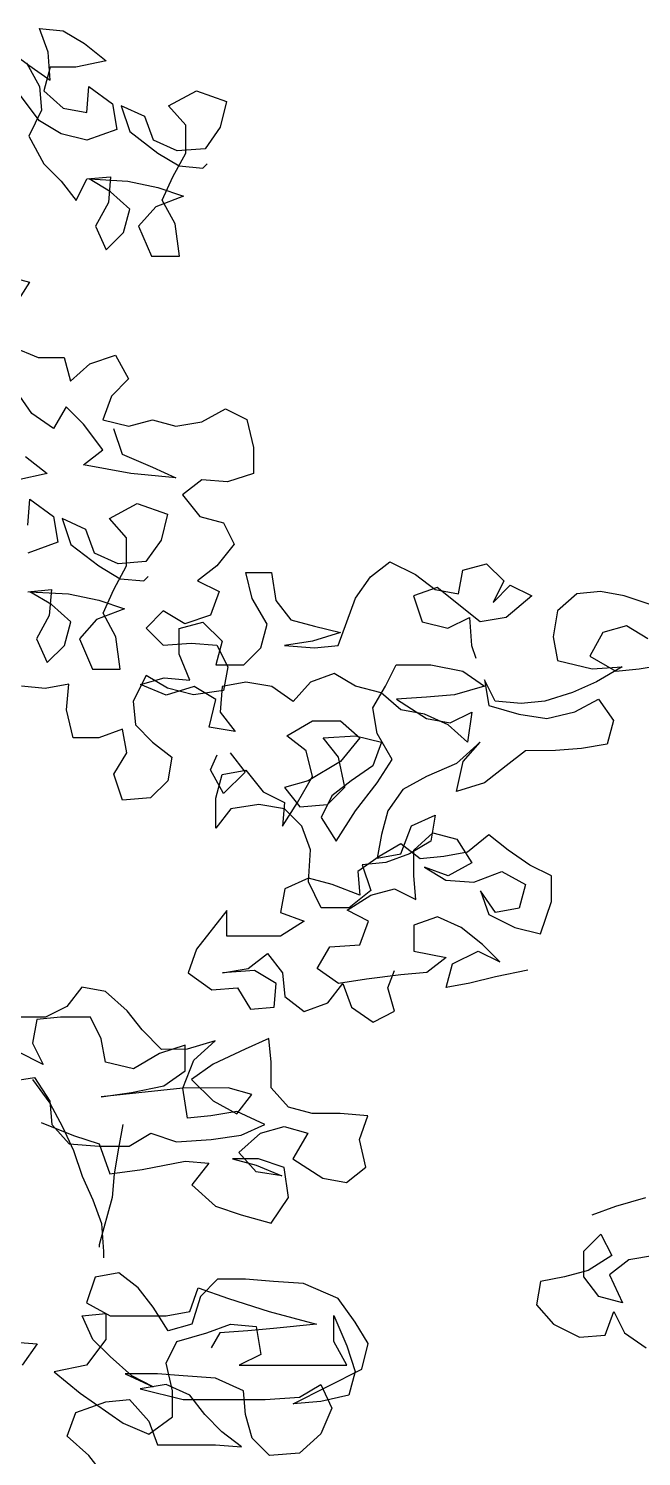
# Model space of a CAD drawing. Header units: millimetres. Extents: x 87938 to 265635, y 330093 to 434310.
# Drawn here: x 108767 to 109721, y 372728 to 374951 of the extents above; entities that cross this region are included whole.
import ezdxf

# ---------------------------------------------------------------- set-up
doc = ezdxf.new("R2010")
doc.units = ezdxf.units.MM

# ---------------------------------------------------------------- blocks, each defined once
blk = doc.blocks.new('A$C2800069E')
for p, q in [((3000.9, 7441.3), (2990.6, 7469.6)), ((2990.6, 7469.6), (3018.9, 7467)), ((3018.9, 7467), (3044.7, 7451.6)), ((2946.9, 7448.9), (2977.8, 7425.8)), ((3003.5, 7407.8), (3000.9, 7441.3)), ((3044.7, 7451.6), (3070.4, 7431)), ((2975.2, 7428.4), (2990.7, 7400.1)), ((2977.8, 7425.8), (3003.5, 7407.8)), ((3070.4, 7431), (3034.4, 7423.3)), ((3003.5, 7423.2), (2995.8, 7394.9)), ((3034.4, 7423.3), (3003.5, 7423.2)), ((2990.7, 7358.9), (2967.5, 7389.7)), ((2990.7, 7400.1), (2993.3, 7371.7)), ((2995.8, 7394.9), (3019, 7374.3)), ((3047.3, 7369.2), (3049.9, 7400.1)), ((3049.9, 7400.1), (3078.2, 7379.5)), ((3145.1, 7377), (3178.6, 7395.1)), ((3178.6, 7395.1), (3214.6, 7382.2)), ((3019, 7374.3), (3047.3, 7369.2)), ((3078.2, 7379.5), (3083.4, 7348.7)), ((3116.8, 7364.1), (3088.5, 7377)), ((3088.5, 7377), (3098.8, 7346.1)), ((3165.8, 7353.9), (3145.1, 7377)), ((3214.6, 7382.2), (3207, 7351.3)), ((2993.3, 7371.7), (2977.9, 7340.8)), ((3016.5, 7343.4), (2990.7, 7358.9)), ((3127.2, 7335.8), (3116.8, 7364.1)), ((2977.9, 7340.8), (2995.9, 7307.4)), ((3047.4, 7335.8), (3016.5, 7343.4)), ((3083.4, 7348.7), (3047.4, 7335.8)), ((3098.8, 7346.1), (3132.3, 7320.4)), ((3165.8, 7320.4), (3165.8, 7353.9)), ((3207, 7351.3), (3189, 7325.6)), ((3155.5, 7323), (3127.2, 7335.8)), ((3189, 7325.6), (3155.5, 7323)), ((2995.9, 7307.4), (3016.5, 7286.8)), ((3132.3, 7320.4), (3158.1, 7305)), ((3150.4, 7292.1), (3165.8, 7320.4)), ((3158.1, 7305), (3186.4, 7302.4)), ((3186.4, 7302.4), (3191.5, 7307.6)), ((3034.6, 7263.7), (3047.4, 7289.4)), ((3047.4, 7289.4), (3075.7, 7292)), ((3075.7, 7274), (3050, 7289.4)), ((3050, 7289.4), (3096.3, 7286.9)), ((3075.7, 7292), (3073.2, 7261.1)), ((3096.3, 7286.9), (3132.4, 7279.2)), ((3137.5, 7263.8), (3150.4, 7292.1)), ((3016.5, 7286.8), (3034.6, 7263.7)), ((3098.9, 7253.4), (3075.7, 7274)), ((3132.4, 7279.2), (3163.3, 7268.9)), ((3073.2, 7261.1), (3057.8, 7232.8)), ((3091.2, 7225.1), (3098.9, 7253.4)), ((3129.8, 7256), (3109.2, 7232.8)), ((3163.3, 7268.9), (3129.8, 7256)), ((3153, 7235.5), (3137.5, 7263.8)), ((3057.8, 7232.8), (3070.7, 7204.5)), ((3070.7, 7204.5), (3091.2, 7225.1)), ((3109.2, 7232.8), (3124.7, 7196.8)), ((3158.2, 7196.8), (3153, 7235.5)), ((3124.7, 7196.8), (3158.2, 7196.8)), ((2950.6, 7173.3), (2978.9, 7165.6)), ((2978.9, 7165.6), (2960.9, 7137.3)), ((2958.4, 7088.3), (2989.3, 7075.5)), ((2989.3, 7075.5), (3020.1, 7075.5)), ((3020.1, 7075.5), (3027.9, 7047.2)), ((3027.9, 7047.2), (3051, 7067.8)), ((3051, 7067.8), (3081.9, 7078.2)), ((3081.9, 7078.2), (3097.4, 7049.9)), ((3097.4, 7049.9), (3076.8, 7029.2)), ((2981.6, 7008.6), (2963.6, 7034.3)), ((3022.8, 7016.3), (3007.4, 6990.6)), ((3043.4, 6995.7), (3022.8, 7016.3)), ((3076.8, 7029.2), (3066.6, 7000.9)), ((3185, 6998.4), (3213.3, 7013.9)), ((3213.3, 7013.9), (3239, 7001.1)), ((3007.4, 6990.6), (2981.6, 7008.6)), ((3066.6, 7000.9), (3097.5, 6993.2)), ((3097.5, 6993.2), (3125.8, 7001)), ((3125.8, 7001), (3154.1, 6993.3)), ((3154.1, 6993.3), (3185, 6998.4)), ((3239, 7001.1), (3246.8, 6967.6)), ((3066.6, 6964.9), (3043.4, 6995.7)), ((3079.4, 6990.6), (3089.8, 6959.7)), ((3043.4, 6946.8), (3066.6, 6964.9)), ((3246.8, 6967.6), (3246.8, 6936.7)), ((2973.9, 6957.1), (2999.7, 6936.5)), ((3100.1, 6936.6), (3043.4, 6946.8)), ((3089.8, 6959.7), (3125.8, 6944.3)), ((2999.7, 6936.5), (2963.7, 6928.7)), ((3154.1, 6931.5), (3100.1, 6936.6)), ((3125.8, 6944.3), (3154.1, 6931.5)), ((3185, 6928.9), (3161.9, 6910.9)), ((3215.9, 6926.4), (3185, 6928.9)), ((3246.8, 6936.7), (3215.9, 6926.4)), ((3161.9, 6910.9), (3182.5, 6885.2)), ((2976.6, 6874.7), (2979.1, 6905.6)), ((2979.1, 6905.6), (3007.5, 6885)), ((3074.4, 6882.5), (3107.8, 6900.6)), ((3107.8, 6900.6), (3143.9, 6887.7)), ((3007.5, 6885), (3012.6, 6854.1)), ((3046.1, 6869.6), (3017.8, 6882.5)), ((3017.8, 6882.5), (3028.1, 6851.6)), ((3095, 6859.4), (3074.4, 6882.5)), ((3143.9, 6887.7), (3136.2, 6856.8)), ((3182.5, 6885.2), (3210.8, 6877.5)), ((3210.8, 6877.5), (3223.7, 6851.8)), ((3056.4, 6841.3), (3046.1, 6869.6)), ((3095, 6825.9), (3095, 6859.4)), ((3012.6, 6854.1), (2976.6, 6841.2)), ((3028.1, 6851.6), (3061.6, 6825.9)), ((3136.2, 6856.8), (3118.2, 6831.1)), ((3223.7, 6851.8), (3203.1, 6826)), ((3084.7, 6828.5), (3056.4, 6841.3)), ((3061.6, 6825.9), (3087.3, 6810.4)), ((3079.6, 6797.6), (3095, 6825.9)), ((3118.2, 6831.1), (3084.7, 6828.5)), ((3203.1, 6826), (3180, 6808)), ((3386.9, 6812.9), (3410.1, 6830.9)), ((3410.1, 6830.9), (3441, 6815.5)), ((3497.6, 6820.7), (3525.9, 6828.4)), ((3525.9, 6828.4), (3546.5, 6807.9)), ((3087.3, 6810.4), (3115.6, 6807.9)), ((3115.6, 6807.9), (3120.8, 6813)), ((3180, 6808), (3205.7, 6795.1)), ((3245.4, 6787), (3237.6, 6817.9)), ((3237.6, 6817.9), (3268.5, 6817.9)), ((3268.5, 6817.9), (3273.7, 6784.5)), ((3368.9, 6787.1), (3386.9, 6812.9)), ((3441, 6815.5), (3464.2, 6797.5)), ((3492.5, 6792.4), (3497.6, 6820.7)), ((2976.6, 6794.9), (3005, 6797.5)), ((3005, 6779.5), (2979.2, 6794.9)), ((2979.2, 6794.9), (3025.6, 6792.4)), ((3005, 6797.5), (3002.4, 6766.6)), ((3025.6, 6792.4), (3061.6, 6784.7)), ((3066.8, 6769.2), (3079.6, 6797.6)), ((3205.7, 6795.1), (3195.5, 6766.8)), ((3466.8, 6800.1), (3438.4, 6789.8)), ((3464.2, 6797.5), (3492.5, 6792.4)), ((3518.3, 6758.9), (3466.8, 6800.1)), ((3546.5, 6807.9), (3533.7, 6782.1)), ((3533.7, 6782.1), (3554.3, 6802.7)), ((3554.3, 6802.7), (3580, 6789.9)), ((3634.1, 6792.5), (3610.9, 6771.9)), ((3662.4, 6795.1), (3634.1, 6792.5)), ((3690.7, 6790), (3662.4, 6795.1)), ((3028.2, 6758.9), (3005, 6779.5)), ((3092.5, 6774.4), (3059, 6761.5)), ((3061.6, 6784.7), (3092.5, 6774.4)), ((3263.4, 6756.1), (3245.4, 6787)), ((3273.7, 6784.5), (3291.7, 6761.3)), ((3348.4, 6730.5), (3368.9, 6787.1)), ((3438.4, 6789.8), (3448.8, 6758.9)), ((3580, 6789.9), (3549.2, 6764.1)), ((3721.6, 6779.7), (3690.7, 6790)), ((3002.4, 6766.6), (2987, 6738.3)), ((3020.5, 6730.6), (3028.2, 6758.9)), ((3059, 6761.5), (3038.5, 6738.3)), ((3082.2, 6740.9), (3066.8, 6769.2)), ((3138.8, 6771.9), (3118.3, 6751.3)), ((3164.6, 6756.5), (3138.8, 6771.9)), ((3157.9, 6750.9), (3186.2, 6758.6)), ((3195.5, 6766.8), (3164.6, 6756.5)), ((3186.2, 6758.6), (3209.4, 6735.5)), ((3291.7, 6761.3), (3320.1, 6753.6)), ((3448.8, 6758.9), (3479.7, 6751.2)), ((3479.7, 6751.2), (3505.4, 6764.1)), ((3505.4, 6764.1), (3508, 6730.6)), ((3549.2, 6764.1), (3518.3, 6758.9)), ((3610.9, 6771.9), (3605.8, 6741)), ((3087.4, 6702.3), (3082.2, 6740.9)), ((3118.3, 6751.3), (3138.9, 6730.7)), ((3157.9, 6720), (3157.9, 6750.9)), ((3255.7, 6727.8), (3263.4, 6756.1)), ((3351, 6745.9), (3317.5, 6735.6)), ((3320.1, 6753.6), (3351, 6745.9)), ((3605.8, 6741), (3611, 6712.7)), ((3665, 6746.2), (3649.6, 6717.9)), ((3693.3, 6754), (3665, 6746.2)), ((3719.1, 6738.5), (3693.3, 6754)), ((2987, 6738.3), (2999.9, 6710)), ((2999.9, 6710), (3020.5, 6730.6)), ((3038.5, 6738.3), (3054, 6702.3)), ((3138.9, 6730.7), (3172.3, 6733.3)), ((3172.3, 6733.3), (3203.2, 6730.7)), ((3209.4, 6735.5), (3201.7, 6707.2)), ((3203.2, 6730.7), (3216.1, 6705)), ((3235.2, 6707.2), (3255.7, 6727.8)), ((3317.5, 6735.6), (3284.1, 6730.4)), ((3284.1, 6730.4), (3320.1, 6727.9)), ((3320.1, 6727.9), (3348.4, 6730.5)), ((3508, 6730.6), (3513.2, 6715.2)), ((3170.8, 6689.1), (3157.9, 6720)), ((3201.7, 6707.2), (3235.2, 6707.2)), ((3405.1, 6681.6), (3417.9, 6707.4)), ((3417.9, 6707.4), (3459.1, 6707.4)), ((3459.1, 6707.4), (3497.7, 6699.7)), ((3611, 6712.7), (3652.2, 6702.4)), ((3649.6, 6717.9), (3680.5, 6699.9)), ((3708.8, 6702.5), (3739.7, 6707.7)), ((3054, 6702.3), (3087.4, 6702.3)), ((3118.3, 6694.6), (3102.9, 6663.7)), ((3111.6, 6683.9), (3139.9, 6691.7)), ((3144.1, 6679.2), (3118.3, 6694.6)), ((3139.9, 6691.7), (3170.8, 6689.1)), ((3216.1, 6705), (3211, 6676.7)), ((3343.3, 6697), (3315, 6686.7)), ((3369, 6681.6), (3343.3, 6697)), ((3497.7, 6699.7), (3523.5, 6681.7)), ((3536.4, 6663.7), (3523.5, 6689.4)), ((3523.5, 6689.4), (3528.7, 6658.6)), ((3652.2, 6702.4), (3688.2, 6705)), ((3688.2, 6705), (3657.4, 6687)), ((3680.5, 6699.9), (3708.8, 6702.5)), ((2997.3, 6679.1), (2969, 6681.6)), ((3025.7, 6684.3), (2997.3, 6679.1)), ((3023.1, 6653.4), (3025.7, 6684.3)), ((3142.5, 6671.1), (3111.6, 6683.9)), ((3176, 6681.4), (3142.5, 6671.1)), ((3175, 6671.5), (3144.1, 6679.2)), ((3211, 6676.7), (3175, 6671.5)), ((3201.7, 6666), (3176, 6681.4)), ((3209.4, 6681.4), (3206.9, 6650.5)), ((3237.8, 6686.6), (3209.4, 6681.4)), ((3268.7, 6681.5), (3237.8, 6686.6)), ((3294.4, 6663.5), (3268.7, 6681.5)), ((3315, 6686.7), (3294.4, 6663.5)), ((3399.9, 6673.9), (3369, 6681.6)), ((3389.7, 6655.9), (3405.1, 6681.6)), ((3423.1, 6653.3), (3399.9, 6673.9)), ((3487.5, 6671.4), (3454, 6668.8)), ((3523.5, 6681.7), (3487.5, 6671.4)), ((3629, 6674.1), (3595.6, 6663.8)), ((3657.4, 6687), (3629, 6674.1)), ((3102.9, 6663.7), (3105.5, 6635.4)), ((3194, 6632.5), (3201.7, 6666)), ((3394.8, 6625), (3389.7, 6655.9)), ((3454, 6668.8), (3418, 6666.2)), ((3418, 6666.2), (3454, 6643)), ((3528.7, 6658.6), (3564.7, 6648.3)), ((3567.3, 6661.2), (3536.4, 6663.7)), ((3595.6, 6663.8), (3567.3, 6661.2)), ((3631.6, 6650.9), (3659.9, 6666.4)), ((3659.9, 6666.4), (3678, 6640.7)), ((3030.9, 6619.9), (3023.1, 6653.4)), ((3206.9, 6650.5), (3224.9, 6627.4)), ((3286.7, 6622.3), (3317.6, 6640.3)), ((3317.6, 6640.3), (3351.1, 6640.4)), ((3351.1, 6640.4), (3374.3, 6619.8)), ((3451.5, 6648.2), (3423.1, 6653.3)), ((3479.8, 6635.3), (3451.5, 6648.2)), ((3454, 6643), (3482.3, 6637.9)), ((3482.3, 6637.9), (3508.1, 6650.8)), ((3508.1, 6650.8), (3503, 6614.8)), ((3564.7, 6648.3), (3598.2, 6643.2)), ((3598.2, 6643.2), (3631.6, 6650.9)), ((3678, 6640.7), (3670.3, 6612.3)), ((3061.8, 6619.9), (3030.9, 6619.9)), ((3090.1, 6630.3), (3061.8, 6619.9)), ((3095.2, 6601.9), (3090.1, 6630.3)), ((3105.5, 6635.4), (3126.1, 6614.8)), ((3224.9, 6627.4), (3194, 6632.5)), ((3309.9, 6604.3), (3286.7, 6622.3)), ((3330.5, 6619.8), (3369.1, 6622.4)), ((3348.5, 6596.6), (3330.5, 6619.8)), ((3374.3, 6619.8), (3351.1, 6591.5)), ((3369.1, 6622.4), (3400, 6614.7)), ((3412.9, 6594.1), (3394.8, 6625)), ((3503, 6614.8), (3479.8, 6635.3)), ((3126.1, 6614.8), (3149.3, 6596.8)), ((3317.7, 6573.4), (3309.9, 6604.3)), ((3400, 6614.7), (3389.7, 6586.3)), ((3518.4, 6614.8), (3490.1, 6589)), ((3497.8, 6591.6), (3518.4, 6614.8)), ((3572.5, 6604.5), (3549.3, 6586.5)), ((3608.5, 6604.6), (3572.5, 6604.5)), ((3639.4, 6607.2), (3608.5, 6604.6)), ((3670.3, 6612.3), (3639.4, 6607.2)), ((3079.8, 6576.2), (3095.2, 6601.9)), ((3149.3, 6596.8), (3144.2, 6568.5)), ((3195.6, 6581.4), (3203.4, 6599.5)), ((3218.8, 6602.1), (3236.8, 6578.9)), ((3351.1, 6591.5), (3312.5, 6568.3)), ((3356.3, 6560.6), (3348.5, 6596.6)), ((3389.7, 6586.3), (3364, 6568.3)), ((3394.9, 6565.8), (3412.9, 6594.1)), ((3490.1, 6589), (3454.1, 6573.5)), ((3490.1, 6555.6), (3497.8, 6591.6)), ((3549.3, 6586.5), (3523.6, 6565.9)), ((3090.1, 6545.3), (3079.8, 6576.2)), ((3144.2, 6568.5), (3123.6, 6547.9)), ((3211.1, 6553.1), (3195.6, 6581.4)), ((3201.8, 6547.6), (3209.5, 6575.9)), ((3209.5, 6575.9), (3237.9, 6581.1)), ((3236.8, 6578.9), (3211.1, 6553.1)), ((3237.9, 6581.1), (3258.5, 6555.3)), ((3299.7, 6542.5), (3317.7, 6573.4)), ((3454.1, 6573.5), (3425.8, 6558.1)), ((3258.5, 6555.3), (3284.2, 6542.5)), ((3312.5, 6568.3), (3284.2, 6560.5)), ((3284.2, 6560.5), (3302.2, 6537.4)), ((3335.7, 6540), (3356.3, 6560.6)), ((3364, 6568.3), (3340.8, 6550.3)), ((3369.2, 6532.3), (3394.9, 6565.8)), ((3425.8, 6558.1), (3407.8, 6532.3)), ((3523.6, 6565.9), (3490.1, 6555.6)), ((3123.6, 6547.9), (3090.1, 6545.3)), ((3201.9, 6511.5), (3201.8, 6547.6)), ((3219.9, 6534.7), (3201.9, 6511.5)), ((3253.3, 6539.9), (3219.9, 6534.7)), ((3284.2, 6534.8), (3253.3, 6539.9)), ((3284.2, 6542.5), (3281.7, 6514.2)), ((3281.7, 6514.2), (3299.7, 6542.5)), ((3304.8, 6514.2), (3284.2, 6534.8)), ((3302.2, 6537.4), (3335.7, 6540)), ((3340.8, 6550.3), (3328, 6524.5)), ((3328, 6524.5), (3346, 6496.2)), ((3346, 6496.2), (3369.2, 6532.3)), ((3407.8, 6532.3), (3400.1, 6504)), ((3436.1, 6514.3), (3464.4, 6527.2)), ((3464.4, 6527.2), (3459.3, 6496.3)), ((3315.2, 6485.9), (3304.8, 6514.2)), ((3400.1, 6504), (3395, 6475.7)), ((3423.3, 6480.8), (3436.1, 6514.3)), ((3438.7, 6485.4), (3461.8, 6506)), ((3461.8, 6506), (3490.2, 6498.3)), ((3528.8, 6503.5), (3503, 6482.9)), ((3551.9, 6485.5), (3528.8, 6503.5)), ((3312.6, 6447.3), (3315.2, 6485.9)), ((3423.2, 6493.1), (3397.5, 6477.6)), ((3446.4, 6475.1), (3423.2, 6493.1)), ((3459.3, 6496.3), (3433.6, 6480.8)), ((3438.7, 6454.5), (3438.7, 6485.4)), ((3490.2, 6498.3), (3508.2, 6470)), ((3577.7, 6467.5), (3551.9, 6485.5)), ((3397.5, 6477.6), (3371.8, 6459.6)), ((3405.3, 6470.5), (3377, 6467.9)), ((3377, 6467.9), (3387.3, 6437)), ((3395, 6475.7), (3423.3, 6480.8)), ((3433.6, 6480.8), (3405.3, 6470.5)), ((3474.7, 6477.7), (3446.4, 6475.1)), ((3503, 6482.9), (3474.7, 6477.7)), ((3508.2, 6470), (3479.9, 6454.6)), ((3603.5, 6454.7), (3577.7, 6467.5)), ((3312.6, 6451.8), (3284.3, 6438.9)), ((3340.9, 6444.1), (3312.6, 6451.8)), ((3371.8, 6459.6), (3374.4, 6431.3)), ((3441.3, 6426.2), (3438.7, 6454.5)), ((3479.9, 6454.6), (3451.6, 6464.8)), ((3451.6, 6464.8), (3477.3, 6449.4)), ((3477.3, 6449.4), (3510.8, 6446.9)), ((3510.8, 6446.9), (3544.2, 6459.8)), ((3544.2, 6459.8), (3572.6, 6444.3)), ((3603.5, 6423.8), (3603.5, 6454.7)), ((3284.3, 6438.9), (3279.1, 6410.6)), ((3328.1, 6416.4), (3312.6, 6447.3)), ((3374.4, 6431.3), (3340.9, 6444.1)), ((3387.3, 6437), (3361.6, 6416.4)), ((3387.2, 6431.3), (3415.6, 6439)), ((3415.6, 6439), (3441.3, 6426.2)), ((3536.6, 6410.8), (3518.5, 6436.6)), ((3518.5, 6436.6), (3528.8, 6408.3)), ((3572.6, 6444.3), (3564.9, 6416)), ((3361.6, 6416.4), (3328.1, 6416.4)), ((3358.9, 6413.3), (3387.2, 6431.3)), ((3564.9, 6416), (3536.6, 6410.8)), ((3590.7, 6385.2), (3603.5, 6423.8)), ((3214.8, 6413.1), (3178.8, 6366.8)), ((3214.8, 6382.2), (3214.8, 6413.1)), ((3279.1, 6410.6), (3307.5, 6400.3)), ((3307.5, 6400.3), (3279.2, 6382.3)), ((3384.7, 6400.4), (3358.9, 6413.3)), ((3374.4, 6372.1), (3384.7, 6400.4)), ((3467.1, 6405.6), (3438.8, 6395.3)), ((3495.4, 6392.8), (3467.1, 6405.6)), ((3528.8, 6408.3), (3559.8, 6392.8)), ((3279.2, 6382.3), (3214.8, 6382.2)), ((3438.8, 6395.3), (3438.8, 6364.4)), ((3521.2, 6372.2), (3495.4, 6392.8)), ((3559.8, 6392.8), (3590.7, 6385.2)), ((3178.8, 6366.8), (3168.5, 6338.4)), ((3323, 6343.7), (3338.4, 6369.5)), ((3338.4, 6369.5), (3374.4, 6372.1)), ((3438.8, 6364.4), (3477.4, 6356.7)), ((3485.1, 6349), (3516, 6364.5)), ((3516, 6364.5), (3541.8, 6351.6)), ((3541.8, 6351.6), (3521.2, 6372.2)), ((3240.6, 6343.6), (3263.7, 6361.7)), ((3263.7, 6361.7), (3281.8, 6338.5)), ((3477.4, 6356.7), (3454.3, 6338.7)), ((3477.4, 6320.7), (3485.1, 6349)), ((3168.5, 6338.4), (3196.9, 6317.9)), ((3209.7, 6338.5), (3240.6, 6343.6)), ((3248.3, 6341.1), (3209.7, 6338.5)), ((3274.1, 6325.7), (3248.3, 6341.1)), ((3281.8, 6338.5), (3284.4, 6310.2)), ((3348.7, 6325.7), (3323, 6343.7)), ((3382.2, 6330.9), (3348.7, 6325.7)), ((3423.4, 6336.1), (3382.2, 6330.9)), ((3407.9, 6320.6), (3415.6, 6341.2)), ((3454.3, 6338.7), (3423.4, 6336.1)), ((3536.6, 6333.6), (3505.8, 6325.9)), ((3575.2, 6341.4), (3536.6, 6333.6)), ((3041.4, 6321.3), (3023.4, 6298.1)), ((3069.8, 6316.2), (3041.4, 6321.3)), ((3095.5, 6293), (3069.8, 6316.2)), ((3196.9, 6317.9), (3227.7, 6320.5)), ((3227.7, 6320.5), (3243.2, 6294.7)), ((3271.5, 6297.3), (3274.1, 6325.7)), ((3335.9, 6302.5), (3353.9, 6325.7)), ((3353.9, 6325.7), (3364.2, 6297.4)), ((3415.7, 6292.3), (3407.9, 6320.6)), ((3505.8, 6325.9), (3477.4, 6320.7)), ((3023.4, 6298.1), (2997.7, 6285.2)), ((3243.2, 6294.7), (3271.5, 6297.3)), ((3284.4, 6310.2), (3307.6, 6292.2)), ((3307.6, 6292.2), (3335.9, 6302.5)), ((3364.2, 6297.4), (3390, 6279.4)), ((2997.7, 6285.2), (2966.8, 6285.2)), ((2987.4, 6282.6), (2982.3, 6254.3)), ((3015.7, 6285.2), (2987.4, 6282.6)), ((3051.8, 6285.3), (3015.7, 6285.2)), ((3064.7, 6259.5), (3051.8, 6285.3)), ((3113.6, 6269.9), (3095.5, 6293)), ((3390, 6279.4), (3415.7, 6292.3)), ((3136.7, 6246.7), (3113.6, 6269.9)), ((2995.2, 6228.6), (2964.3, 6244)), ((2982.3, 6254.3), (2995.2, 6228.6)), ((3069.8, 6231.2), (3064.7, 6259.5)), ((3165.1, 6251.9), (3134.2, 6241.6)), ((3167.6, 6246.8), (3136.7, 6246.7)), ((3165.1, 6221), (3165.1, 6251.9)), ((3201.1, 6257.1), (3167.6, 6246.8)), ((3175.4, 6233.9), (3201.1, 6257.1)), ((3237.1, 6246.8), (3198.5, 6228.8)), ((3265.4, 6259.7), (3237.1, 6246.8)), ((3268, 6231.4), (3265.4, 6259.7)), ((3103.3, 6223.5), (3069.8, 6231.2)), ((3134.2, 6241.6), (3103.3, 6223.5)), ((3162.5, 6200.4), (3175.4, 6233.9)), ((3198.5, 6228.8), (3172.8, 6210.7)), ((3268.1, 6200.5), (3268, 6231.4)), ((2954, 6208), (2984.9, 6213.1)), ((2982.3, 6210.6), (3002.9, 6182.3)), ((2984.9, 6213.1), (3002.9, 6184.8)), ((3139.4, 6203), (3165.1, 6221)), ((3172.8, 6210.7), (3198.6, 6185)), ((3162.5, 6200.4), (3064.7, 6190)), ((3064.7, 6190), (3100.8, 6195.2)), ((3100.8, 6195.2), (3139.4, 6203)), ((3216.6, 6200.5), (3162.5, 6200.4)), ((3167.7, 6164.4), (3162.5, 6200.4)), ((3244.9, 6192.8), (3216.6, 6200.5)), ((3226.9, 6169.6), (3244.9, 6192.8)), ((3288.7, 6177.4), (3268.1, 6200.5)), ((3002.9, 6184.8), (3005.5, 6156.5)), ((3002.9, 6182.3), (3018.4, 6154)), ((3198.6, 6185), (3226.9, 6169.6)), ((3317, 6169.7), (3288.7, 6177.4)), ((2992.7, 6159.1), (3031.3, 6143.7)), ((3196, 6167), (3167.7, 6164.4)), ((3226.9, 6172.2), (3196, 6167)), ((3260.4, 6156.8), (3226.9, 6172.2)), ((3350.5, 6169.7), (3317, 6169.7)), ((3383.9, 6167.2), (3350.5, 6169.7)), ((3373.7, 6138.8), (3383.9, 6167.2)), ((3005.5, 6156.5), (3026.2, 6133.4)), ((3018.4, 6154), (3031.3, 6125.7)), ((3031.3, 6143.7), (3062.2, 6133.4)), ((3090.5, 6156.6), (3085.4, 6128.3)), ((3098.2, 6130.9), (3124, 6146.3)), ((3124, 6146.3), (3154.9, 6136.1)), ((3196.1, 6138.7), (3232.1, 6143.9)), ((3229.5, 6123.3), (3255.3, 6146.5)), ((3232.1, 6143.9), (3260.4, 6156.8)), ((3255.3, 6146.5), (3283.6, 6154.2)), ((3283.6, 6154.2), (3311.9, 6146.5)), ((3311.9, 6146.5), (3293.9, 6115.6)), ((3026.2, 6133.4), (3062.2, 6130.8)), ((3031.3, 6125.7), (3041.6, 6094.8)), ((3062.2, 6133.4), (3075.1, 6097.4)), ((3062.2, 6130.8), (3098.2, 6130.9)), ((3085.4, 6128.3), (3080.3, 6097.4)), ((3154.9, 6136.1), (3196.1, 6138.7)), ((3381.4, 6105.4), (3373.7, 6138.8)), ((3113.7, 6102.6), (3165.2, 6112.9)), ((3165.2, 6112.9), (3193.5, 6110.4)), ((3193.5, 6110.4), (3172.9, 6084.6)), ((3252.7, 6115.6), (3221.8, 6115.5)), ((3221.8, 6115.5), (3250.1, 6107.8)), ((3250.1, 6100.1), (3229.5, 6123.3)), ((3250.1, 6107.8), (3281, 6095)), ((3283.6, 6105.3), (3252.7, 6115.6)), ((3293.9, 6115.6), (3330, 6092.5)), ((3041.6, 6094.8), (3054.5, 6066.5)), ((3075.1, 6097.4), (3113.7, 6102.6)), ((3080.3, 6097.4), (3077.7, 6069.1)), ((3281, 6095), (3250.1, 6100.1)), ((3288.8, 6069.3), (3283.6, 6105.3)), ((3330, 6092.5), (3358.3, 6087.3)), ((3358.3, 6087.3), (3381.4, 6105.4)), ((3172.9, 6084.6), (3201.3, 6058.9)), ((3054.5, 6066.5), (3064.9, 6038.2)), ((3077.7, 6069.1), (3062.3, 6012.4)), ((3201.3, 6058.9), (3232.2, 6048.6)), ((3268.2, 6038.3), (3288.8, 6069.3)), ((3652.5, 6048.6), (3680.8, 6059)), ((3680.8, 6059), (3716.8, 6069.3)), ((3232.2, 6048.6), (3268.2, 6038.3)), ((3064.9, 6038.2), (3067.5, 6004.7)), ((3642.2, 6004.9), (3662.8, 6025.5)), ((3662.8, 6025.5), (3675.7, 5999.8)), ((3062.3, 6012.4), (3062.3, 6009.8)), ((3067.5, 6004.7), (3067.5, 5997)), ((3642.2, 5974), (3642.2, 6004.9)), ((3675.7, 5999.8), (3647.4, 5981.7)), ((3696.3, 5994.6), (3673.1, 5976.6)), ((3727.1, 5999.8), (3696.3, 5994.6)), ((3057.2, 5973.8), (3046.9, 5942.9)), ((3085.5, 5979), (3057.2, 5973.8)), ((3108.7, 5961), (3085.5, 5979)), ((3203.9, 5971.4), (3183.4, 5950.7)), ((3237.4, 5971.4), (3203.9, 5971.4)), ((3270.9, 5968.8), (3237.4, 5971.4)), ((3619.1, 5974), (3590.7, 5968.8)), ((3647.4, 5981.7), (3619.1, 5974)), ((3660.3, 5950.8), (3642.2, 5974)), ((3673.1, 5976.6), (3688.6, 5943.1)), ((3126.7, 5937.8), (3108.7, 5961)), ((3170.5, 5932.7), (3180.8, 5961)), ((3180.8, 5961), (3216.8, 5948.2)), ((3306.9, 5966.3), (3270.9, 5968.8)), ((3348.1, 5948.3), (3306.9, 5966.3)), ((3590.7, 5968.8), (3585.6, 5940.5)), ((3046.9, 5942.9), (3075.3, 5927.5)), ((3144.8, 5909.5), (3126.7, 5937.8)), ((3183.4, 5950.7), (3173.1, 5917.3)), ((3216.8, 5948.2), (3265.7, 5932.8)), ((3368.7, 5920), (3348.1, 5948.3)), ((3585.6, 5940.5), (3606.2, 5917.3)), ((3688.6, 5943.1), (3660.3, 5950.8)), ((3041.8, 5927.5), (3070.1, 5930.1)), ((3054.7, 5899.1), (3041.8, 5927.5)), ((3070.1, 5930.1), (3070.1, 5899.2)), ((3075.3, 5927.5), (3142.2, 5927.5)), ((3142.2, 5927.5), (3170.5, 5932.7)), ((3265.7, 5932.8), (3322.4, 5917.4)), ((3343, 5896.8), (3343, 5927.7)), ((3343, 5927.7), (3358.5, 5891.7)), ((3384.2, 5894.3), (3368.7, 5920)), ((3668, 5904.5), (3678.3, 5932.8)), ((3678.3, 5932.8), (3691.2, 5907.1)), ((3173.1, 5917.3), (3144.8, 5909.5)), ((3155.1, 5896.7), (3191.1, 5907)), ((3191.1, 5907), (3219.4, 5917.3)), ((3206.6, 5907), (3196.3, 5889)), ((3240, 5909.6), (3206.6, 5907)), ((3219.4, 5917.3), (3250.3, 5914.8)), ((3270.9, 5912.2), (3240, 5909.6)), ((3250.3, 5914.8), (3255.5, 5881.3)), ((3322.4, 5917.4), (3270.9, 5912.2)), ((3606.2, 5917.3), (3637.1, 5901.9)), ((3637.1, 5901.9), (3668, 5904.5)), ((3691.2, 5907.1), (3717, 5889.1)), ((2956.9, 5896.5), (2987.8, 5893.9)), ((2987.8, 5893.9), (2969.8, 5868.2)), ((3070.1, 5899.2), (3047, 5868.2)), ((3075.3, 5878.6), (3054.7, 5899.1)), ((3142.2, 5870.9), (3155.1, 5896.7)), ((3358.5, 5868.5), (3343, 5896.8)), ((3358.5, 5891.7), (3368.8, 5860.8)), ((3376.5, 5863.4), (3384.2, 5894.3)), ((3047, 5868.2), (3008.4, 5860.5)), ((3101.1, 5855.4), (3075.3, 5878.6)), ((3150, 5837.5), (3142.2, 5870.9)), ((3255.5, 5881.3), (3229.8, 5868.4)), ((3229.8, 5868.4), (3358.5, 5868.5)), ((3008.4, 5860.5), (3039.3, 5834.8)), ((3132, 5858), (3093.3, 5858)), ((3093.3, 5858), (3126.8, 5842.6)), ((3126.8, 5842.6), (3101.1, 5855.4)), ((3162.8, 5855.5), (3132, 5858)), ((3201.5, 5852.9), (3162.8, 5855.5)), ((3234.9, 5837.5), (3201.5, 5852.9)), ((3294.2, 5822.1), (3376.5, 5863.4)), ((3368.8, 5860.8), (3361.1, 5832.5)), ((3039.3, 5834.8), (3090.8, 5798.8)), ((3142.3, 5845.2), (3111.4, 5840)), ((3111.4, 5840), (3162.9, 5827.2)), ((3170.6, 5832.3), (3142.3, 5845.2)), ((3150, 5806.6), (3150, 5837.5)), ((3237.5, 5809.2), (3234.9, 5837.5)), ((3301.9, 5829.9), (3327.6, 5845.3)), ((3327.6, 5845.3), (3340.5, 5817)), ((3034.2, 5811.6), (3070.2, 5824.5)), ((3070.2, 5824.5), (3098.5, 5827.1)), ((3098.5, 5827.1), (3121.7, 5801.4)), ((3162.9, 5827.2), (3260.7, 5827.3)), ((3188.6, 5809.2), (3170.6, 5832.3)), ((3260.7, 5827.3), (3301.9, 5829.9)), ((3327.6, 5824.7), (3294.2, 5822.1)), ((3361.1, 5832.5), (3327.6, 5824.7)), ((3340.5, 5817), (3327.7, 5786.1)), ((3023.9, 5783.3), (3034.2, 5811.6)), ((3090.8, 5798.8), (3121.7, 5785.9)), ((3121.7, 5785.9), (3150, 5806.6)), ((3121.7, 5801.4), (3132, 5773.1)), ((3209.2, 5788.6), (3188.6, 5809.2)), ((3245.3, 5780.9), (3237.5, 5809.2)), ((3049.7, 5760.1), (3023.9, 5783.3)), ((3232.4, 5770.6), (3209.2, 5788.6)), ((3327.7, 5786.1), (3301.9, 5762.9)), ((3132, 5773.1), (3201.5, 5773.1)), ((3201.5, 5773.1), (3232.4, 5770.6)), ((3265.9, 5760.3), (3245.3, 5780.9)), ((3067.7, 5737), (3049.7, 5760.1)), ((3301.9, 5762.9), (3265.9, 5760.3))]:
    blk.add_line(p, q)

msp = doc.modelspace()

# ---------------------------------------------------------------- block references
at = {"xscale": 1.3, "yscale": 1.3, "zscale": 1.3}
msp.add_blockref('A$C2800069E', (104896.4, 365241), dxfattribs=at)

doc.saveas('drawing.dxf')
